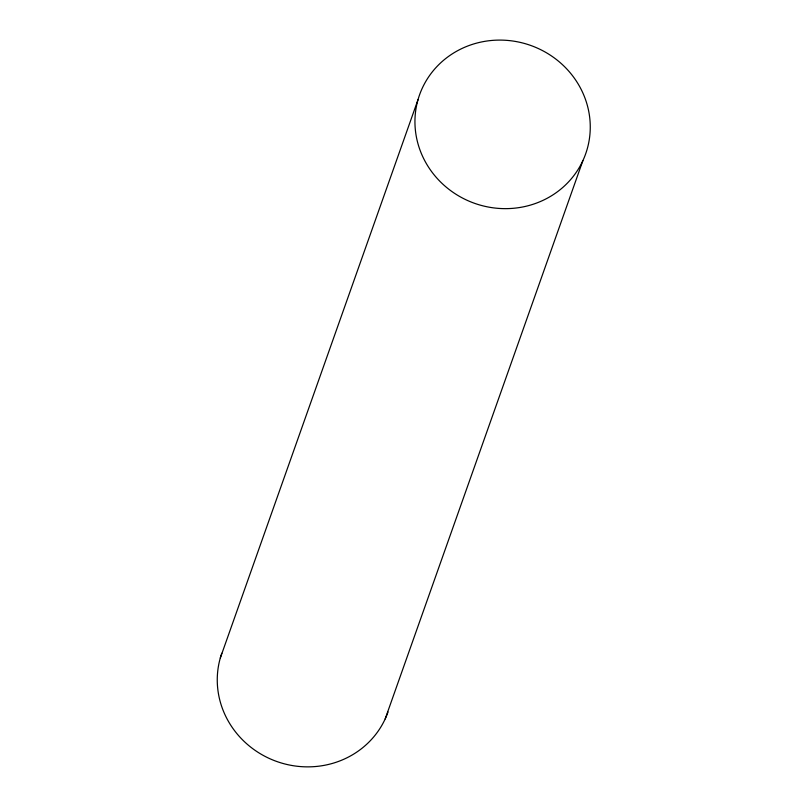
<?xml version="1.0" encoding="UTF-8"?>
<svg xmlns="http://www.w3.org/2000/svg" width="807" height="807" viewBox="0 0 807 807"><rect width="100%" height="100%" fill="white"/><g stroke="black" fill="none" stroke-linecap="round" stroke-linejoin="round"><path stroke-width="1.21" d="M220.301 658.008L417.976 99.786M385.191 718.916L582.866 160.694A88.134 83.777 19.5 0 0 492.986 40.35A88.134 83.777 19.5 0 0 431.947 172.062A88.134 83.777 19.5 0 0 582.866 160.694M388.016 711.986A88.134 83.777 19.5 0 1 277.023 761.586A88.134 83.777 19.5 0 1 221.804 653.267"/></g></svg>
